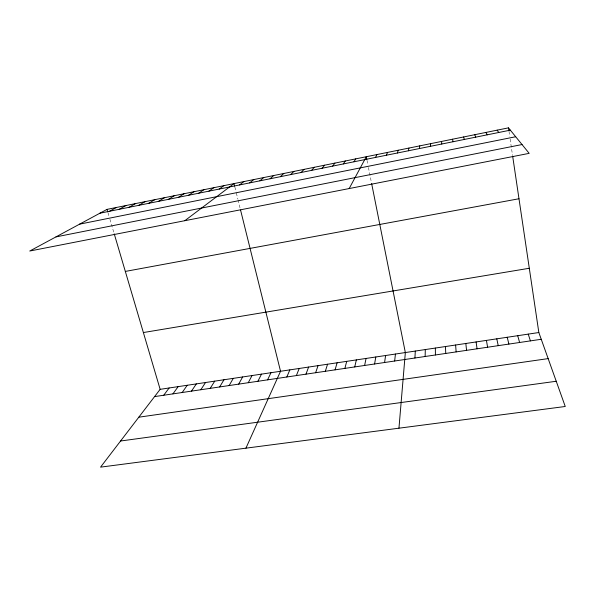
<?xml version="1.0" encoding="UTF-8"?>
<svg xmlns="http://www.w3.org/2000/svg" width="595" height="595" viewBox="0 0 595 595"><rect width="100%" height="100%" fill="white"/><g stroke="black" fill="none" stroke-linecap="round" stroke-linejoin="round"><path stroke-width="0.45" stroke-dasharray="2.98 2.23" d="M107.97 212.668L109.183 216.773M109.911 219.228L114.24 233.88M234.854 187.023L236.126 192.178M236.341 193.033L237.821 199.005M238.03 199.853L240.135 208.347M367.003 160.323L367.896 164.808M368.431 167.493L371.451 182.606M508.978 131.302L509.751 136.478M510.131 139.059L512.533 155.273"/><path stroke-width="0.89" d="M430.572 146.288L430.616 143.663M425.142 356.494L425.299 349.562M414.923 358.012L415.295 351.057M398.955 428.192L405.344 352.552L371.622 183.491M419.445 148.542L419.743 145.872M394.649 361.016L395.444 354.04M384.586 362.504L385.597 355.512M374.582 363.991L375.802 356.985M364.623 365.464L366.059 358.443M408.378 150.78L408.929 148.066M354.724 366.929L356.36 359.901M344.869 368.394L346.714 361.344M335.074 369.845L337.112 362.786M397.371 153.004L398.181 150.252M325.324 371.287L327.562 364.222M315.625 372.723L318.065 365.642M305.979 374.158L308.612 367.063M386.43 155.221L387.486 152.424M296.377 375.579L299.203 368.476M286.827 376.992L289.847 369.874M245.936 448.169L280.535 371.273L240.559 210.035M375.549 157.422L376.858 154.581M267.586 379.848L270.985 372.708M257.895 381.283L261.488 374.129M248.264 382.711L252.042 375.549M349.176 188.556L366.282 156.73L366.825 159.423M238.677 384.132L242.641 376.962M229.135 385.545L233.285 378.361M219.652 386.951L223.98 379.759M353.98 161.788L355.773 158.865M210.213 388.349L214.728 381.15M200.82 389.74L205.513 382.526M191.478 391.123L196.35 383.901M343.285 163.952L345.316 160.985M182.182 392.507L187.232 385.27M172.937 393.875L178.158 386.631M163.737 395.236L169.129 387.985M332.65 166.109L334.918 163.097M538.839 332.531L160.144 389.331L100.555 467.142L565.25 406.489L538.839 332.531L512.659 156.121M322.074 168.244L324.58 165.202M311.557 170.378L314.294 167.284M301.1 172.49L304.067 169.367M290.702 174.595L293.893 171.427M280.364 176.685L283.778 173.487M270.078 178.768L273.715 175.525M259.851 180.843L263.704 177.563M249.677 182.896L253.745 179.578M239.562 184.948L243.846 181.594M184.807 220.7L233.999 183.595L234.638 186.168M219.198 189.069L223.906 185.64M208.949 191.144L213.873 187.678M198.76 193.204L203.892 189.708M188.622 195.257L193.963 191.724M178.545 197.295L184.093 193.725M168.519 199.325L174.275 195.718M158.553 201.341L164.503 197.704M148.646 203.349L154.789 199.675M138.784 205.342L145.128 201.638M128.981 207.328L135.526 203.587M119.231 209.299L125.962 205.528M109.532 211.262L116.456 207.462M107.003 209.38L29.75 251.023L529.186 153.354L508.472 127.858L107.003 209.38L107.732 211.842M99.893 213.211L510.332 130.149M79.611 224.144L515.687 136.738M55.96 236.899L522.031 144.548M125.322 271.424L518.989 198.752M143.38 332.546L529.305 268.263M154.588 396.597L541.249 339.284M138.814 417.192L548.151 358.614M120.569 441.014L556.243 381.261M497.152 130.156L498.736 132.492M485.907 132.44L487.208 134.827M474.721 134.708L475.747 137.148M528.241 334.115L530.405 340.89M463.602 136.969L464.353 139.453M114.24 233.88L160.144 389.331M517.702 335.699L519.621 342.489M507.215 337.268L508.896 344.081M496.788 338.838L498.231 345.658M452.542 139.215L453.033 141.744M486.413 340.392L487.617 347.235M508.472 127.858L508.851 130.439M476.089 341.939L477.071 348.796M465.826 343.479L466.569 350.351M441.549 141.446L441.773 144.02M455.614 345.011L456.134 351.898M445.454 346.535L445.744 353.437M435.347 348.053L435.421 354.97"/></g></svg>
